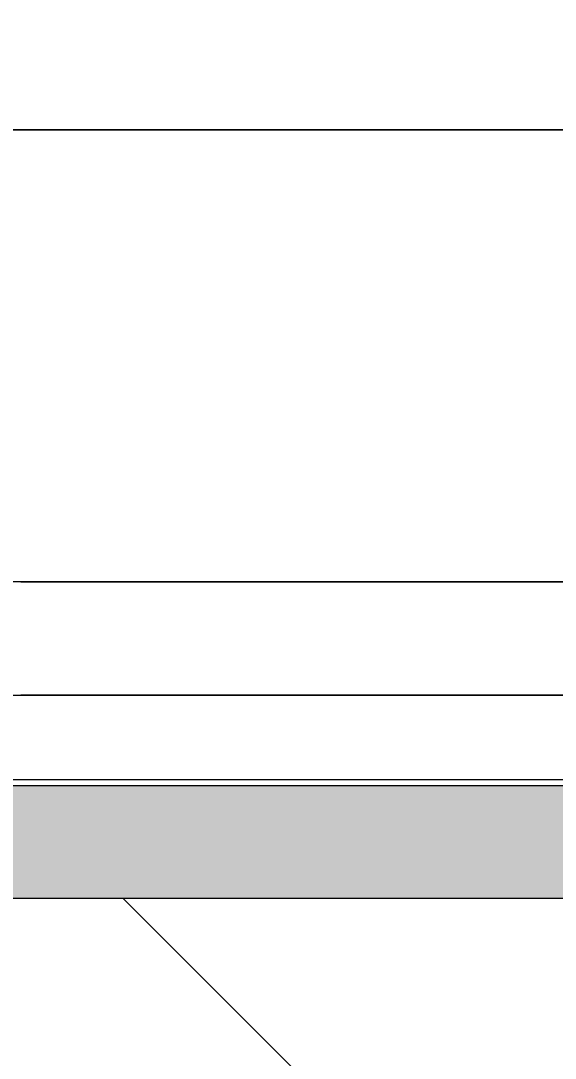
# Model space of a CAD drawing. Header units: millimetres. Extents: x -3724 to 231642, y -8553 to 29017.
# Drawn here: x 11032.5 to 11127, y 7871.7 to 8055.3 of the extents above; entities that cross this region are included whole.
import ezdxf

# ---------------------------------------------------------------- set-up
doc = ezdxf.new("R2010")
doc.units = ezdxf.units.MM
for name, color, linetype, lineweight in [('A-ANNO-DIMS', 7, 'Continuous', 9), ('A-ANNO-DIMS-100', 7, 'Continuous', 9), ('I-WALL', 7, 'Continuous', 9)]:
    doc.layers.add(name, color=color, linetype=linetype, lineweight=lineweight)
for name, color, linetype, lineweight, true_color in [('A-WALL-1', 9, 'Continuous', 9, 0x808080), ('A-WALL-FNSH-1', 9, 'Continuous', 9, 0x808080), ('I-FURN-1', 9, 'Continuous', 9, 0x808080)]:
    doc.layers.add(name, color=color, linetype=linetype, lineweight=lineweight, true_color=true_color)
doc.styles.add('ISOCPEUR', font='isocpeur.ttf', dxfattribs={"width": 0.9, "height": 250})
doc.styles.add('ISOCPEUR_1', font='isocpeur.ttf', dxfattribs={"width": 0.9, "height": 200})
doc.dimstyles.new('ISO-2_0_0_9К_Средний_округл2', dxfattribs={"dimscale": 304.8, "dimtxt": 199.196235, "dimasz": 0.492126, "dimexe": 0.393701, "dimexo": 0, "dimgap": 0, "dimtad": 1, "dimdec": 0, "dimrnd": 10, "dimzin": 0, "dimdsep": 46, "dimtxsty": 'ISOCPEUR_1', "dimblk1": 'OBLIQUE', "dimblk2": 'OBLIQUE', "dimsah": 1, "dimcen": 0.09, "dimdle": 0.393701, "dimazin": 0, "dimtfac": 1, "dimtdec": 4, "dimtix": 1, "dimtmove": 0, "dimatfit": 3, "dimfxl": 1, "dimtvp": 1, "dimtolj": 1, "dimtzin": 0, "dimarcsym": 2})
doc.dimstyles.new('ISO-2_5_0_9К_БОЛЬШОЙ', dxfattribs={"dimscale": 304.8, "dimtxt": 248.995294, "dimasz": 0.492126, "dimexe": 0.393701, "dimexo": 0.984252, "dimgap": 0, "dimtad": 1, "dimdec": 0, "dimrnd": 10, "dimzin": 0, "dimdsep": 46, "dimtxsty": 'ISOCPEUR', "dimblk1": 'OBLIQUE', "dimblk2": 'OBLIQUE', "dimsah": 1, "dimcen": 0.09, "dimdle": 0.393701, "dimazin": 0, "dimtfac": 1, "dimtdec": 4, "dimtix": 1, "dimtmove": 0, "dimatfit": 3, "dimfxl": 1, "dimtvp": 1, "dimtolj": 1, "dimtzin": 0, "dimarcsym": 2})

# ---------------------------------------------------------------- blocks, each defined once
blk = doc.blocks.new('Бизиборд лего - бизиборд 1_21б-32328682-План расстановки мебели и оборудования 1 этажа в осях 1-12')
at = {"layer": 'I-FURN-1'}
for p, q in [((935, 100), (675, 100)), ((675, 100), (935, 100)), ((1000, 20), (500, 20)), ((790, 20), (830, 20)), ((830, 20), (790, 20)), ((790, 20), (830, 20)), ((830, 20), (830.3, 20)), ((830.3, 20), (830, 20)), ((830, 20), (830.3, 20)), ((830.3, 20), (830, 20)), ((830, 20), (830.3, 20)), ((830.3, 20), (830, 20)), ((830, 20), (830.3, 20)), ((830.3, 20), (830, 20)), ((830, 20), (830.3, 20)), ((830.3, 20), (830, 20)), ((830, 20), (830.3, 20)), ((830.3, 20), (830, 20)), ((830, 20), (830.3, 20)), ((830.3, 20), (830, 20)), ((830, 20), (830.3, 20)), ((830.3, 20), (830, 20)), ((830, 20), (830.3, 20)), ((830.3, 20), (830, 20)), ((830, 20), (830.3, 20)), ((830.3, 20), (830, 20)), ((830, 20), (830.3, 20)), ((830.3, 20), (830, 20)), ((830, 20), (830.3, 20)), ((830.3, 20), (830, 20)), ((830, 20), (830.3, 20)), ((830.3, 20), (830, 20)), ((830, 20), (830.3, 20)), ((830.3, 20), (830, 20)), ((830, 20), (830.3, 20)), ((830.3, 20), (830, 20)), ((830, 20), (830.3, 20)), ((830.3, 20), (830, 20)), ((830, 20), (830.3, 20)), ((830.3, 20), (830, 20)), ((830, 20), (830.3, 20)), ((830.3, 20), (830, 20)), ((830, 20), (830.3, 20)), ((830.3, 20), (830, 20)), ((830, 20), (830.3, 20)), ((830.3, 20), (830, 20)), ((830, 20), (830.3, 20)), ((830.3, 20), (830, 20)), ((830, 20), (830.3, 20)), ((830.3, 20), (830, 20)), ((830, 20), (830.3, 20)), ((830.3, 20), (830, 20)), ((830, 20), (830.3, 20)), ((830.3, 20), (830, 20)), ((830, 20), (830.3, 20)), ((830.3, 20), (830, 20)), ((830, 20), (830.3, 20)), ((830.3, 20), (830, 20)), ((830, 20), (830.34, 20)), ((830.34, 20), (830, 20)), ((830.3, 20), (830.34, 20)), ((830.34, 20), (830.3, 20)), ((830.3, 20), (830.34, 20)), ((830.34, 20), (830.3, 20)), ((830.3, 20), (830.34, 20)), ((830.34, 20), (830.3, 20)), ((830.3, 20), (830.34, 20)), ((830.34, 20), (830.3, 20)), ((830.3, 20), (830.34, 20)), ((830.34, 20), (830.3, 20)), ((830.3, 20), (830.34, 20)), ((830.34, 20), (830.3, 20)), ((830.3, 20), (830.34, 20)), ((830.34, 20), (830.3, 20)), ((830.3, 20), (830.34, 20)), ((830.34, 20), (830.3, 20)), ((830.3, 20), (830.34, 20)), ((830.34, 20), (830.3, 20)), ((830.3, 20), (830.34, 20)), ((830.34, 20), (830.3, 20)), ((830.3, 20), (830.34, 20)), ((830.34, 20), (830.3, 20)), ((830.3, 20), (830.34, 20)), ((830.34, 20), (830.3, 20)), ((830.3, 20), (830.34, 20)), ((830.34, 20), (830.3, 20)), ((830.3, 20), (830.34, 20)), ((830.34, 20), (830.3, 20)), ((830.3, 20), (830.34, 20)), ((830.34, 20), (830.3, 20)), ((830.3, 20), (830.34, 20)), ((830.34, 20), (830.3, 20)), ((830.3, 20), (830.34, 20)), ((830.34, 20), (830.3, 20)), ((830.3, 20), (830.34, 20)), ((830.34, 20), (830.3, 20)), ((830.3, 20), (830.34, 20)), ((830.34, 20), (830.3, 20)), ((830.3, 20), (830.34, 20)), ((830.34, 20), (830.3, 20)), ((830.3, 20), (830.34, 20)), ((830.34, 20), (830.3, 20)), ((830.3, 20), (830.34, 20)), ((830.34, 20), (830.3, 20)), ((830.3, 20), (830.34, 20)), ((830.34, 20), (830.3, 20)), ((830.3, 20), (830.34, 20)), ((830.34, 20), (830.3, 20)), ((830.3, 20), (830.34, 20)), ((830.34, 20), (830.3, 20)), ((830.3, 20), (830.34, 20)), ((830.34, 20), (830.3, 20)), ((830.34, 20), (837.41, 20)), ((837.41, 20), (830.34, 20)), ((830.34, 20), (844.97, 20)), ((844.97, 20), (830.34, 20)), ((830.34, 20), (832.93, 20)), ((844.97, 20), (830.34, 20)), ((830.34, 20), (844.97, 20)), ((844.97, 20), (830.34, 20)), ((830.34, 20), (844.97, 20)), ((835, 20), (830.34, 20)), ((830.34, 20), (831.34, 20)), ((831.34, 20), (830.34, 20)), ((830.34, 20), (832.93, 20)), ((831.34, 20), (830.34, 20)), ((830.34, 20), (835, 20)), ((831.34, 20), (830.34, 20)), ((830.34, 20), (842.59, 20)), ((844.97, 20), (830.34, 20)), ((830.34, 20), (844.97, 20)), ((844.97, 20), (830.34, 20)), ((830.34, 20), (844.97, 20)), ((844.97, 20), (830.34, 20)), ((830.34, 20), (844.97, 20)), ((844.97, 20), (830.34, 20)), ((830.34, 20), (844.97, 20)), ((844.97, 20), (830.34, 20)), ((830.34, 20), (831.34, 20)), ((844.97, 20), (830.34, 20)), ((830.34, 20), (844.97, 20)), ((844.97, 20), (830.34, 20)), ((830.34, 20), (842.59, 20)), ((844.97, 20), (830.34, 20)), ((830.34, 20), (844.97, 20)), ((844.97, 20), (830.34, 20)), ((830.34, 20), (844.97, 20)), ((844.97, 20), (830.34, 20)), ((830.34, 20), (844.97, 20)), ((844.97, 20), (830.34, 20)), ((830.34, 20), (832.93, 20)), ((842.59, 20), (830.34, 20)), ((830.34, 20), (844.97, 20)), ((844.97, 20), (830.34, 20)), ((830.34, 20), (835, 20)), ((844.97, 20), (830.34, 20)), ((830.34, 20), (844.97, 20)), ((844.97, 20), (830.34, 20)), ((830.34, 20), (837.41, 20)), ((840, 20), (830.34, 20)), ((830.34, 20), (844.97, 20)), ((844.97, 20), (830.34, 20)), ((830.34, 20), (844.97, 20)), ((844.97, 20), (830.34, 20)), ((830.34, 20), (831.34, 20)), ((831.34, 20), (830.34, 20)), ((831.34, 20), (835, 20)), ((835, 20), (831.34, 20)), ((831.34, 20), (835, 20)), ((831.34, 20), (832.93, 20)), ((832.93, 20), (831.34, 20)), ((832.93, 20), (831.34, 20)), ((844.97, 20), (831.34, 20)), ((831.34, 20), (844.97, 20)), ((831.34, 20), (835, 20)), ((835, 20), (831.34, 20)), ((832.93, 20), (835, 20)), ((832.93, 20), (835, 20)), ((835, 20), (832.93, 20)), ((832.93, 20), (835, 20)), ((835, 20), (832.93, 20)), ((832.93, 20), (844.97, 20)), ((835, 20), (840, 20)), ((837.41, 20), (835, 20)), ((835, 20), (837.41, 20)), ((837.41, 20), (835, 20)), ((835, 20), (837.41, 20)), ((844.97, 20), (835, 20)), ((835, 20), (837.41, 20)), ((835, 20), (844.97, 20)), ((835, 20), (840, 20)), ((840, 20), (835, 20)), ((835.2, 20), (844.97, 20)), ((844.97, 20), (835.2, 20)), ((835.2, 20), (844.97, 20)), ((837.41, 20), (844.97, 20)), ((844.97, 20), (837.41, 20)), ((844.97, 20), (837.41, 20)), ((837.41, 20), (840, 20)), ((842.59, 20), (837.41, 20)), ((837.41, 20), (840, 20)), ((837.41, 20), (840, 20)), ((837.41, 20), (844.97, 20)), ((840, 20), (842.59, 20)), ((840, 20), (842.59, 20)), ((840, 20), (842.59, 20)), ((840, 20), (842.59, 20)), ((844.97, 20), (840, 20)), ((840, 20), (842.59, 20)), ((842.59, 20), (840, 20)), ((842.59, 20), (844.97, 20)), ((842.59, 20), (844.97, 20)), ((844.97, 20), (842.59, 20)), ((842.59, 20), (844.97, 20)), ((842.59, 20), (844.97, 20)), ((842.59, 20), (844.97, 20)), ((842.59, 20), (844.97, 20)), ((844.97, 20), (842.59, 20)), ((842.59, 20), (847.07, 20)), ((847.07, 20), (842.59, 20)), ((844.97, 20), (845, 20)), ((845, 20), (844.97, 20)), ((844.97, 20), (845, 20)), ((845, 20), (844.97, 20)), ((844.97, 20), (845, 20)), ((845, 20), (844.97, 20)), ((844.97, 20), (845, 20)), ((845, 20), (844.97, 20)), ((844.97, 20), (845, 20)), ((845, 20), (844.97, 20)), ((844.97, 20), (845, 20)), ((845, 20), (844.97, 20)), ((844.97, 20), (845, 20)), ((845, 20), (844.97, 20)), ((844.97, 20), (845, 20)), ((845, 20), (844.97, 20)), ((844.97, 20), (845, 20)), ((845, 20), (844.97, 20)), ((844.97, 20), (845, 20)), ((845, 20), (844.97, 20)), ((844.97, 20), (845, 20)), ((845, 20), (844.97, 20)), ((844.97, 20), (845, 20)), ((845, 20), (844.97, 20)), ((844.97, 20), (845, 20)), ((845, 20), (844.97, 20)), ((844.97, 20), (845, 20)), ((845, 20), (844.97, 20)), ((844.97, 20), (845, 20)), ((845, 20), (844.97, 20)), ((844.97, 20), (845, 20)), ((845, 20), (844.97, 20)), ((844.97, 20), (845, 20)), ((845, 20), (844.97, 20)), ((844.97, 20), (845, 20)), ((845, 20), (844.97, 20)), ((844.97, 20), (845, 20)), ((845, 20), (844.97, 20)), ((844.97, 20), (845, 20)), ((845, 20), (844.97, 20)), ((844.97, 20), (845, 20)), ((845, 20), (844.97, 20)), ((844.97, 20), (845, 20)), ((845, 20), (844.97, 20)), ((844.97, 20), (845, 20)), ((845, 20), (844.97, 20)), ((844.97, 20), (845, 20)), ((845, 20), (844.97, 20)), ((844.97, 20), (845, 20)), ((845, 20), (844.97, 20)), ((844.97, 20), (845, 20)), ((845, 20), (844.97, 20)), ((845, 20), (848.66, 20)), ((848.66, 20), (845, 20)), ((845, 20), (848.66, 20)), ((845, 20), (850, 20)), ((847.07, 20), (845, 20)), ((845, 20), (850, 20)), ((850, 20), (845, 20)), ((845, 20), (849.66, 20)), ((850, 20), (845, 20)), ((845, 20), (850, 20)), ((850, 20), (845, 20)), ((845, 20), (847.07, 20)), ((850, 20), (845, 20)), ((845, 20), (847.07, 20)), ((847.07, 20), (845, 20)), ((845, 20), (850, 20)), ((850, 20), (845, 20)), ((845, 20), (849.66, 20)), ((848.66, 20), (845, 20)), ((845, 20), (848.66, 20)), ((850, 20), (845, 20)), ((845, 20), (850, 20)), ((850, 20), (845, 20)), ((845, 20), (850, 20)), ((850, 20), (845, 20)), ((845, 20), (850, 20)), ((850, 20), (845, 20)), ((845, 20), (850, 20)), ((850, 20), (845, 20)), ((845, 20), (850, 20)), ((850, 20), (845, 20)), ((845, 20), (850, 20)), ((850, 20), (845, 20)), ((845, 20), (847.07, 20)), ((847.07, 20), (845, 20)), ((845, 20), (850, 20)), ((850, 20), (845, 20)), ((845, 20), (850, 20)), ((850, 20), (845, 20)), ((845, 20), (850, 20)), ((850, 20), (845, 20)), ((845, 20), (850, 20)), ((850, 20), (845, 20)), ((845, 20), (850, 20)), ((850, 20), (845, 20)), ((845, 20), (850, 20)), ((850, 20), (845, 20)), ((845, 20), (850, 20)), ((850, 20), (845, 20)), ((845, 20), (850, 20)), ((850, 20), (845, 20)), ((845, 20), (850, 20)), ((850, 20), (845, 20)), ((845, 20), (850, 20)), ((850, 20), (845, 20)), ((850, 20), (847.07, 20)), ((847.07, 20), (850, 20)), ((847.07, 20), (848.66, 20)), ((848.66, 20), (847.07, 20)), ((847.07, 20), (848.66, 20)), ((848.66, 20), (847.07, 20)), ((847.07, 20), (848.66, 20)), ((848.66, 20), (847.07, 20)), ((848.66, 20), (849.66, 20)), ((849.66, 20), (848.66, 20)), ((849.66, 20), (848.66, 20)), ((848.66, 20), (850, 20)), ((848.66, 20), (849.66, 20)), ((849.66, 20), (848.66, 20)), ((848.66, 20), (850, 20)), ((850, 20), (848.66, 20)), ((849.66, 20), (850, 20)), ((849.66, 20), (850, 20)), ((850, 20), (849.66, 20)), ((849.66, 20), (850, 20)), ((850, 20), (849.66, 20)), ((849.66, 20), (850, 20)), ((850, 20), (849.66, 20)), ((850, 20), (890, 20)), ((890, 20), (850, 20)), ((850, 20), (884.04, 20)), ((500, 0), (1000, 0)), ((830, 0), (790, 0)), ((790, 0), (830, 0)), ((830, 0), (790, 0)), ((830.3, 0), (830, 0)), ((830, 0), (830.3, 0)), ((830.3, 0), (830, 0)), ((830, 0), (830.3, 0)), ((830.3, 0), (830, 0)), ((830, 0), (830.3, 0)), ((830.3, 0), (830, 0)), ((830, 0), (830.3, 0)), ((830.3, 0), (830, 0)), ((830, 0), (830.3, 0)), ((830.3, 0), (830, 0)), ((830, 0), (830.3, 0)), ((830.3, 0), (830, 0)), ((830, 0), (830.3, 0)), ((830.3, 0), (830, 0)), ((830, 0), (830.3, 0)), ((830.3, 0), (830, 0)), ((830, 0), (830.3, 0)), ((830.3, 0), (830, 0)), ((830, 0), (830.3, 0)), ((830.3, 0), (830, 0)), ((830, 0), (830.3, 0)), ((830.3, 0), (830, 0)), ((830, 0), (830.3, 0)), ((830.3, 0), (830, 0)), ((830, 0), (830.3, 0)), ((830.3, 0), (830, 0)), ((830, 0), (830.3, 0)), ((830.3, 0), (830, 0)), ((830, 0), (830.3, 0)), ((830.3, 0), (830, 0)), ((830, 0), (830.3, 0)), ((830.3, 0), (830, 0)), ((830, 0), (830.3, 0)), ((830.3, 0), (830, 0)), ((830, 0), (830.3, 0)), ((830.3, 0), (830, 0)), ((830, 0), (830.3, 0)), ((830.3, 0), (830, 0)), ((830, 0), (830.3, 0)), ((830.3, 0), (830, 0)), ((830, 0), (830.3, 0)), ((830.3, 0), (830, 0)), ((830, 0), (830.3, 0)), ((830.3, 0), (830, 0)), ((830, 0), (830.3, 0)), ((830.3, 0), (830, 0)), ((830, 0), (830.3, 0)), ((830.3, 0), (830, 0)), ((830, 0), (830.3, 0)), ((830.3, 0), (830, 0)), ((830, 0), (830.3, 0)), ((831.34, 0), (830, 0)), ((830, 0), (832.93, 0)), ((830.34, 0), (830.3, 0)), ((830.3, 0), (830.34, 0)), ((830.34, 0), (830.3, 0)), ((830.3, 0), (830.34, 0)), ((830.34, 0), (830.3, 0)), ((830.3, 0), (830.34, 0)), ((830.34, 0), (830.3, 0)), ((830.3, 0), (830.34, 0)), ((830.34, 0), (830.3, 0)), ((830.3, 0), (830.34, 0)), ((830.34, 0), (830.3, 0)), ((830.3, 0), (830.34, 0)), ((830.34, 0), (830.3, 0)), ((830.3, 0), (830.34, 0)), ((830.34, 0), (830.3, 0)), ((830.3, 0), (830.34, 0)), ((830.34, 0), (830.3, 0)), ((830.3, 0), (830.34, 0)), ((830.34, 0), (830.3, 0)), ((830.3, 0), (830.34, 0)), ((830.34, 0), (830.3, 0)), ((830.3, 0), (830.34, 0)), ((830.34, 0), (830.3, 0)), ((830.3, 0), (830.34, 0)), ((830.34, 0), (830.3, 0)), ((830.3, 0), (830.34, 0)), ((830.34, 0), (830.3, 0)), ((830.3, 0), (830.34, 0)), ((830.34, 0), (830.3, 0)), ((830.3, 0), (830.34, 0)), ((830.34, 0), (830.3, 0)), ((830.3, 0), (830.34, 0)), ((830.34, 0), (830.3, 0)), ((830.3, 0), (830.34, 0)), ((830.34, 0), (830.3, 0)), ((830.3, 0), (830.34, 0)), ((830.34, 0), (830.3, 0)), ((830.3, 0), (830.34, 0)), ((830.34, 0), (830.3, 0)), ((830.3, 0), (830.34, 0)), ((830.34, 0), (830.3, 0)), ((830.3, 0), (830.34, 0)), ((830.34, 0), (830.3, 0)), ((830.3, 0), (830.34, 0)), ((830.34, 0), (830.3, 0)), ((830.3, 0), (830.34, 0)), ((830.34, 0), (830.3, 0)), ((830.3, 0), (830.34, 0)), ((830.34, 0), (830.3, 0)), ((830.3, 0), (830.34, 0)), ((830.34, 0), (830.3, 0)), ((830.3, 0), (830.34, 0)), ((844.97, 0), (830.34, 0)), ((830.34, 0), (835, 0)), ((840, 0), (830.34, 0)), ((830.34, 0), (844.97, 0)), ((840, 0), (830.34, 0)), ((830.34, 0), (844.97, 0)), ((832.93, 0), (830.34, 0)), ((830.34, 0), (844.97, 0)), ((844.97, 0), (830.34, 0)), ((830.34, 0), (844.97, 0)), ((837.41, 0), (830.34, 0)), ((830.34, 0), (831.34, 0)), ((844.97, 0), (830.34, 0)), ((830.34, 0), (831.34, 0)), ((831.34, 0), (830.34, 0)), ((830.34, 0), (844.97, 0)), ((844.97, 0), (830.34, 0)), ((830.34, 0), (840, 0)), ((844.97, 0), (830.34, 0)), ((830.34, 0), (844.97, 0)), ((844.97, 0), (830.34, 0)), ((830.34, 0), (844.97, 0)), ((844.97, 0), (830.34, 0)), ((830.34, 0), (844.97, 0)), ((844.97, 0), (830.34, 0)), ((830.34, 0), (844.97, 0)), ((844.97, 0), (830.34, 0)), ((830.34, 0), (844.97, 0)), ((844.97, 0), (830.34, 0)), ((830.34, 0), (844.97, 0)), ((844.97, 0), (830.34, 0)), ((830.34, 0), (844.97, 0)), ((844.97, 0), (830.34, 0)), ((830.34, 0), (844.97, 0)), ((844.97, 0), (830.34, 0)), ((830.34, 0), (844.97, 0)), ((844.97, 0), (830.34, 0)), ((830.34, 0), (844.97, 0)), ((844.97, 0), (830.34, 0)), ((830.34, 0), (844.97, 0)), ((835, 0), (830.34, 0)), ((830.34, 0), (844.97, 0)), ((844.97, 0), (830.34, 0)), ((830.34, 0), (844.97, 0)), ((844.97, 0), (830.34, 0)), ((830.34, 0), (844.97, 0)), ((837.41, 0), (830.34, 0)), ((830.34, 0), (837.41, 0)), ((844.97, 0), (830.34, 0)), ((830.34, 0), (844.97, 0)), ((844.97, 0), (830.34, 0)), ((830.34, 0), (844.97, 0)), ((835, 0), (831.34, 0)), ((831.34, 0), (835, 0)), ((835, 0), (831.34, 0)), ((831.34, 0), (837.41, 0)), ((831.34, 0), (832.93, 0)), ((832.93, 0), (831.34, 0)), ((840, 0), (831.34, 0)), ((840, 0), (832.93, 0)), ((832.93, 0), (835, 0)), ((835, 0), (832.93, 0)), ((832.93, 0), (850, 0)), ((835, 0), (840, 0)), ((835, 0), (837.41, 0)), ((837.41, 0), (835, 0)), ((840, 0), (835, 0)), ((844.97, 0), (835.2, 0)), ((835.2, 0), (844.97, 0)), ((844.97, 0), (835.2, 0)), ((840, 0), (837.41, 0)), ((837.41, 0), (840, 0)), ((837.41, 0), (840, 0)), ((840, 0), (837.41, 0)), ((844.97, 0), (837.41, 0)), ((837.41, 0), (844.97, 0)), ((840, 0), (844.97, 0)), ((844.97, 0), (840, 0)), ((844.97, 0), (840, 0)), ((844.97, 0), (840, 0)), ((842.59, 0), (840, 0)), ((840, 0), (842.59, 0)), ((840, 0), (842.59, 0)), ((842.59, 0), (840, 0)), ((840, 0), (844.97, 0)), ((844.97, 0), (840, 0)), ((850, 0), (840, 0)), ((844.97, 0), (842.59, 0)), ((842.59, 0), (844.97, 0)), ((842.59, 0), (844.97, 0)), ((844.97, 0), (842.59, 0)), ((845, 0), (844.97, 0)), ((844.97, 0), (845, 0)), ((845, 0), (844.97, 0)), ((844.97, 0), (845, 0)), ((845, 0), (844.97, 0)), ((844.97, 0), (845, 0)), ((845, 0), (844.97, 0)), ((844.97, 0), (845, 0)), ((845, 0), (844.97, 0)), ((844.97, 0), (845, 0)), ((845, 0), (844.97, 0)), ((844.97, 0), (845, 0)), ((845, 0), (844.97, 0)), ((844.97, 0), (845, 0)), ((845, 0), (844.97, 0)), ((844.97, 0), (845, 0)), ((845, 0), (844.97, 0)), ((844.97, 0), (845, 0)), ((845, 0), (844.97, 0)), ((844.97, 0), (845, 0)), ((845, 0), (844.97, 0)), ((844.97, 0), (845, 0)), ((845, 0), (844.97, 0)), ((844.97, 0), (845, 0)), ((845, 0), (844.97, 0)), ((844.97, 0), (845, 0)), ((845, 0), (844.97, 0)), ((844.97, 0), (845, 0)), ((845, 0), (844.97, 0)), ((844.97, 0), (845, 0)), ((845, 0), (844.97, 0)), ((844.97, 0), (845, 0)), ((845, 0), (844.97, 0)), ((844.97, 0), (845, 0)), ((845, 0), (844.97, 0)), ((844.97, 0), (845, 0)), ((845, 0), (844.97, 0)), ((844.97, 0), (845, 0)), ((845, 0), (844.97, 0)), ((844.97, 0), (845, 0)), ((845, 0), (844.97, 0)), ((844.97, 0), (845, 0)), ((845, 0), (844.97, 0)), ((844.97, 0), (845, 0)), ((845, 0), (844.97, 0)), ((844.97, 0), (845, 0)), ((845, 0), (844.97, 0)), ((844.97, 0), (845, 0)), ((845, 0), (844.97, 0)), ((844.97, 0), (845, 0)), ((845, 0), (844.97, 0)), ((844.97, 0), (845, 0)), ((848.66, 0), (845, 0)), ((845, 0), (848.66, 0)), ((848.66, 0), (845, 0)), ((850, 0), (845, 0)), ((845, 0), (850, 0)), ((849.66, 0), (845, 0)), ((845, 0), (850, 0)), ((848.66, 0), (845, 0)), ((845, 0), (850, 0)), ((850, 0), (845, 0)), ((845, 0), (849.66, 0)), ((850, 0), (845, 0)), ((845, 0), (850, 0)), ((850, 0), (845, 0)), ((845, 0), (847.07, 0)), ((848.66, 0), (845, 0)), ((845, 0), (847.07, 0)), ((850, 0), (845, 0)), ((845, 0), (850, 0)), ((850, 0), (845, 0)), ((845, 0), (850, 0)), ((850, 0), (845, 0)), ((845, 0), (850, 0)), ((850, 0), (845, 0)), ((845, 0), (850, 0)), ((850, 0), (845, 0)), ((845, 0), (850, 0)), ((850, 0), (845, 0)), ((845, 0), (850, 0)), ((850, 0), (845, 0)), ((845, 0), (850, 0)), ((850, 0), (845, 0)), ((845, 0), (850, 0)), ((850, 0), (845, 0)), ((845, 0), (850, 0)), ((850, 0), (845, 0)), ((845, 0), (850, 0)), ((850, 0), (845, 0)), ((845, 0), (850, 0)), ((850, 0), (845, 0)), ((845, 0), (850, 0)), ((848.66, 0), (845, 0)), ((845, 0), (850, 0)), ((850, 0), (845, 0)), ((845, 0), (850, 0)), ((850, 0), (845, 0)), ((845, 0), (850, 0)), ((850, 0), (845, 0)), ((845, 0), (850, 0)), ((850, 0), (845, 0)), ((845, 0), (849.66, 0)), ((850, 0), (845, 0)), ((845, 0), (850, 0)), ((850, 0), (845, 0)), ((845, 0), (850, 0)), ((847.07, 0), (848.66, 0)), ((847.07, 0), (848.66, 0)), ((850, 0), (848.66, 0)), ((848.66, 0), (849.66, 0)), ((849.66, 0), (848.66, 0)), ((848.66, 0), (849.66, 0)), ((850, 0), (848.66, 0)), ((850, 0), (849.66, 0)), ((849.66, 0), (850, 0)), ((849.66, 0), (850, 0)), ((850, 0), (849.66, 0)), ((849.66, 0), (850, 0)), ((849.66, 0), (850, 0)), ((890, 0), (850, 0)), ((850, 0), (890, 0)), ((890, 0), (850, 0))]:
    blk.add_line(p, q, dxfattribs=at)
blk = doc.blocks.new('DIMBLOCK113-План расстановки мебели и оборудования 1 этажа в осях 1-12')
at = {"layer": 'A-ANNO-DIMS-100'}
for p, q in [((10242.5, 8036), (10242.5, 8416.23)), ((12825, 8402.3), (12825, 8176.23)), ((12825, 8296.23), (12825, 8402.3)), ((10242.5, 8296.23), (12945, 8296.23)), ((10242.5, 8296.23), (10242.5, 8036))]:
    blk.add_line(p, q, dxfattribs=at)
at = {"layer": 'A-ANNO-DIMS-100', "lineweight": 20}
for p, q in [((10242.5, 8296.23), (10317.5, 8371.23)), ((12825, 8296.23), (12900, 8371.23)), ((10242.5, 8296.23), (10167.5, 8221.23)), ((12825, 8296.23), (12750, 8221.23))]:
    blk.add_line(p, q, dxfattribs=at)
at = {"layer": 'A-ANNO-DIMS-100', "color": 0, "insert": (11361.37, 8557.52), "char_height": 200, "width": 413.7153, "attachment_point": 1, "line_spacing_factor": 1.149209, "style": 'ISOCPEUR_1'}
blk.add_mtext('1/2', dxfattribs=at)
blk = doc.blocks.new('_Oblique')
at = {"color": 0, "linetype": 'ByBlock', "lineweight": -2}
blk.add_line((-0.5, -0.5), (0.5, 0.5), dxfattribs=at)
blk = doc.blocks.new('DIMBLOCK114-План расстановки мебели и оборудования 1 этажа в осях 1-12')
at = {"layer": 'A-ANNO-DIMS-100'}
for p, q in [((7660, 8200), (7660, 9383.39)), ((12825, 8683), (12825, 9383.39)), ((7540, 9263.39), (12945, 9263.39)), ((7660, 9263.39), (7660, 8200)), ((12825, 9263.39), (12825, 8683))]:
    blk.add_line(p, q, dxfattribs=at)
at = {"layer": 'A-ANNO-DIMS-100', "lineweight": 20}
for p, q in [((7660, 9263.39), (7735, 9338.39)), ((12825, 9263.39), (12900, 9338.39)), ((7660, 9263.39), (7585, 9188.39)), ((12825, 9263.39), (12750, 9188.39))]:
    blk.add_line(p, q, dxfattribs=at)
at = {"layer": 'A-ANNO-DIMS-100', "color": 0, "insert": (9948.02, 9590), "char_height": 250, "width": 706.7636, "attachment_point": 1, "line_spacing_factor": 1.149209, "style": 'ISOCPEUR'}
blk.add_mtext('5170', dxfattribs=at)

msp = doc.modelspace()

# ---------------------------------------------------------------- hatches: boundary and pattern name
at = {"layer": 'I-WALL'}
h = msp.add_hatch(dxfattribs=at)
h.set_pattern_fill('FP_103', color=256, style=0, pattern_type=2)
h.set_pattern_definition([(0, (0, 0), (121.92, 30.48), [10.058, -81.382, 10.058, -81.382, -487.68]), (0, (0, 0), (121.92, 30.48), [-182.88, 10.058, -172.822, 10.058, -81.382, -213.36]), (0, (0, 0), (121.92, 30.48), [-457.2, 10.058, -50.902, 10.058, -142.342]), (120, (45.72, 15.24), (-87.356454, 90.34582), [10.058, -81.382, 10.058, -81.382, -487.68]), (120, (45.72, 15.24), (-87.356454, 90.34582), [-182.88, 10.058, -172.822, 10.058, -81.382, -213.36]), (120, (45.72, 15.24), (-87.356454, 90.34582), [-457.2, 10.058, -50.902, 10.058, -142.342]), (240, (60.96, 76.2), (-34.563546, -120.82582), [10.058, -81.382, 10.058, -81.382, -487.68]), (240, (60.96, 76.2), (-34.563546, -120.82582), [-182.88, 10.058, -172.822, 10.058, -81.382, -213.36]), (240, (60.96, 76.2), (-34.563546, -120.82582), [-457.2, 10.058, -50.902, 10.058, -142.342])])
h.paths.add_polyline_path([(12760, 7900), (12760, 7920), (7660, 7920), (7660, 7900), (12376.65, 7900)])
h = msp.add_hatch(dxfattribs=at)
h.set_pattern_fill('FP_16', color=256, style=0, pattern_type=2)
h.set_pattern_definition([(135, (0, 0), (-70.7107, -70.7107), [])])
h.paths.add_polyline_path([(8260, 7700), (12160, 7700), (12160, 7900), (8260, 7900)])

# ---------------------------------------------------------------- linework, layer by layer
at = {"layer": 'A-WALL-1'}
msp.add_line((12160, 7900), (8260, 7900), dxfattribs=at)
at = {"layer": 'A-WALL-FNSH-1'}
for p, q in [((12825, 7921), (7660, 7921)), ((7660, 7920), (12825, 7920))]:
    msp.add_line(p, q, dxfattribs=at)

# ---------------------------------------------------------------- block references
at = {"layer": 'I-FURN-1'}
msp.add_blockref('Бизиборд лего - бизиборд 1_21б-32328682-План расстановки мебели и оборудования 1 этажа в осях 1-12', (10242.5, 7936), dxfattribs=at)

# ---------------------------------------------------------------- dimensions: what is measured, and where the dimension line sits
at = {"layer": 'A-ANNO-DIMS'}
dim = msp.add_linear_dim(base=(12825, 9263.39), p1=(7660, 7900), p2=(12825, 8383), dimstyle='ISO-2_5_0_9К_БОЛЬШОЙ', override={"dimpost": '<>', "dimfxl": 5187.534482}, dxfattribs=at)
dim.commit()
dim.dimension.update_dxf_attribs({"geometry": 'DIMBLOCK114-План расстановки мебели и оборудования 1 этажа в осях 1-12', "text_midpoint": (10242.5, 9388.39)})
dim = msp.add_linear_dim(base=(12825, 8296.23), p1=(10242.5, 8036), p2=(12825, 8402.3), text='1/2', dimstyle='ISO-2_0_0_9К_Средний_округл2', override={"dimpost": '<>', "dimfxl": 2608.347815}, dxfattribs=at)
dim.commit()
dim.dimension.update_dxf_attribs({"geometry": 'DIMBLOCK113-План расстановки мебели и оборудования 1 этажа в осях 1-12', "text_midpoint": (11533.75, 8396.23)})

doc.saveas('drawing.dxf')
